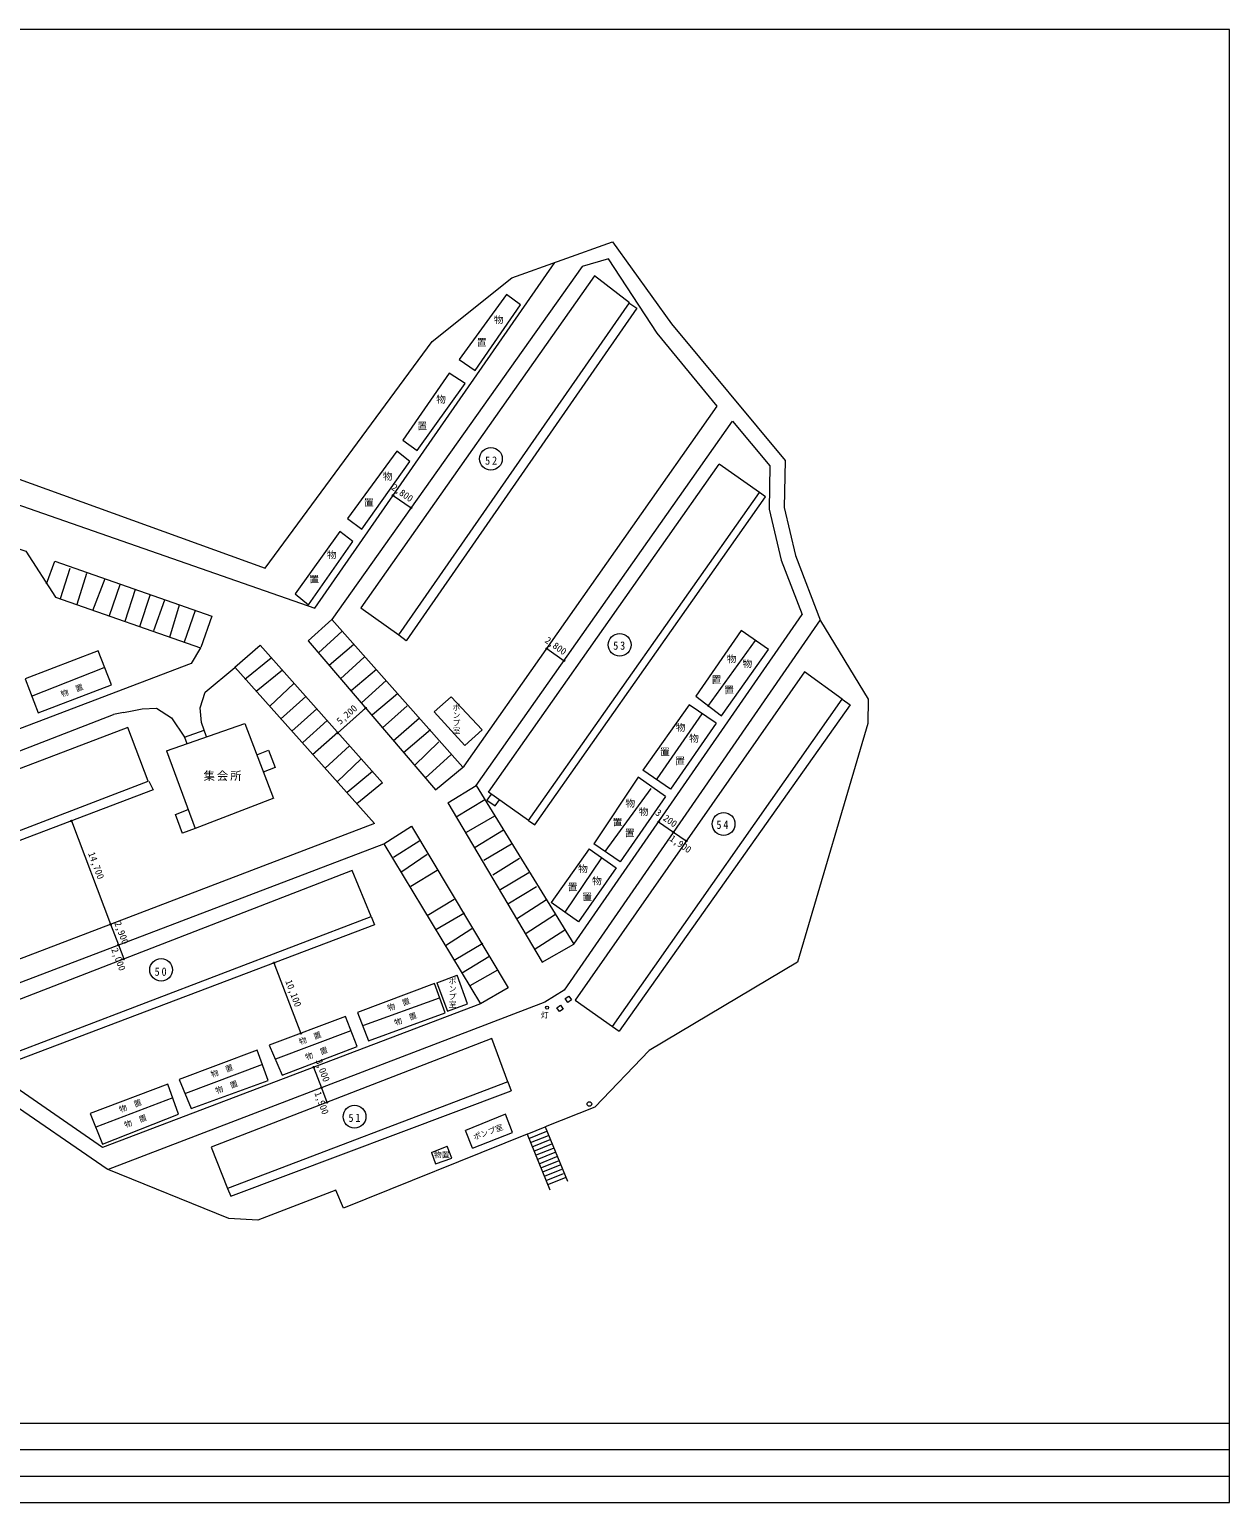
# Model space of a CAD drawing. Units: millimetres at full size, sheet at 1:500. Extents: x -116575 to 149909, y -119315 to 75302.
# Drawn here: x -8658 to 149909, y -119315 to 75302 of the extents above; entities that cross this region are included whole.
import ezdxf
from ezdxf.enums import TextEntityAlignment as Align

# ---------------------------------------------------------------- set-up
doc = ezdxf.new("R2010")
doc.units = ezdxf.units.MM
doc.header["$LTSCALE"] = 500
doc.header["$PDMODE"] = 32
doc.header["$PDSIZE"] = 200
doc.layers.add('0-0_0-0', color=7, linetype='Continuous', lineweight=9)
doc.layers.add('0-4', color=7, linetype='Continuous', lineweight=9)
doc.styles.add('@ＭＳ ゴシック', font='')
doc.styles.add('ＭＳ ゴシック', font='')
doc.styles.get('@ＭＳ ゴシック').set_extended_font_data('@MS Gothic')
doc.styles.get('ＭＳ ゴシック').set_extended_font_data('MS Gothic')

msp = doc.modelspace()

# ---------------------------------------------------------------- linework, layer by layer
at = {"layer": '0-0_0-0'}
for p, q in [((29029.8, -1160.1), (60770.1, 44522.1)), ((64379.8, 43989.9), (31311.8, -2665)), ((51975.9, -25461.1), (82470.3, 17887.4)), ((87786.6, 14147.5), (82470.3, 17887.4)), ((57292.2, -29201), (87786.6, 14147.5)), ((88608, 13569.6), (87789.4, 14145.5)), ((-3320.2, 4089.9), (-4583.2, 67)), ((90664.3, 5199.1), (93429.2, -2006.2)), ((-1120.2, 3439.9), (-2417, -690.8)), ((1279.8, 2739.9), (-320.2, -1510.1)), ((3279.8, 1939.9), (1855.5, -2185.7)), ((5329.8, 1289.9), (3958.7, -2921.5)), ((7279.8, 639.9), (5879.8, -3610.1)), ((9179.8, -110.1), (7729.8, -4160.1)), ((11129.8, -760.1), (9829.8, -5010.1)), ((13229.8, -1460.1), (11779.8, -5660.1)), ((31311.8, -2665), (28172.7, -5453.5)), ((31311.8, -2665), (48621.5, -22150.7)), ((63279.8, -45560.1), (93429.2, -2006.2)), ((28172.7, -5453.5), (44979.8, -25160.1)), ((29535.4, -7045.5), (32677.7, -4202.5)), ((87229.8, -5410.1), (80929.8, -14160.1)), ((18492.4, -8962.2), (21829.8, -6060.1)), ((23279.8, -7760.1), (19779.8, -10560.1)), ((30947.6, -8680.6), (34179.8, -5910.1)), ((32450.7, -10469.5), (35579.8, -7610.1)), ((-8370.2, -12760.1), (1229.8, -9010.1)), ((18492.4, -8962.2), (36929.8, -29610.1)), ((24771.9, -9366.5), (21279.8, -12160.1)), ((33829.8, -12010.1), (37179.8, -9210.1)), ((93729.8, -9560.1), (63429.8, -52960.1)), ((98729.8, -13160.1), (93729.8, -9560.1)), ((26279.8, -11110.1), (23087.9, -14108.6)), ((35229.8, -13660.1), (38479.8, -10710.1)), ((27837.9, -12812.2), (24529.8, -15810.1)), ((36679.8, -15210.1), (39986.7, -12430.4)), ((47079.8, -12860.1), (44829.8, -14860.1)), ((51158.8, -17241.3), (47079.8, -12860.1)), ((68357.7, -56412.8), (98729.8, -13160.1)), ((98729.8, -13160.1), (99763.3, -13904.2)), ((-47220.2, -34410.1), (2432.2, -15222.8)), ((3779.8, -14960.1), (2432.2, -15222.8)), ((29318.3, -14475.9), (26027.7, -17400.9)), ((41229.8, -14060.1), (38003.2, -16969.3)), ((44829.8, -14860.1), (48875.1, -19315)), ((99763.3, -13904.2), (69271.7, -57050.9)), ((78529.8, -13910.1), (72371.5, -22541.9)), ((80179.8, -15110.1), (74229.8, -23710.1)), ((82090.1, -16354.4), (78529.8, -13910.1)), ((9452.2, -19985), (19779.8, -16410.1)), ((10129.8, -15660.1), (11829, -18196.9)), ((11829, -18196.9), (14418.7, -17250.7)), ((19779.8, -16410.1), (23573.5, -26281.8)), ((30663.3, -15987.5), (27479.8, -18910.1)), ((39415.9, -18684.2), (42879.8, -15660.1)), ((44329.8, -17210.1), (40769.9, -20261.5)), ((48875.1, -19315), (51158.8, -17241.3)), ((11829, -18196.9), (12157.2, -19047.5)), ((32098.7, -17600.6), (28729.8, -20510.1)), ((33650.7, -19344.8), (30429.8, -22310.1)), ((42204.9, -21927.5), (45429.8, -18810.1)), ((35159.3, -21040.3), (31979.8, -24110.1)), ((43679.8, -23560.1), (47035.6, -20518.9)), ((36659.9, -22726.7), (33329.8, -25510.1)), ((73429.8, -24960.1), (67379.8, -33310.1)), ((23629.8, -26260.1), (13235.6, -30271.2)), ((46629.8, -26860.1), (59079.8, -47910.1)), ((51531.6, -26469.3), (47729.8, -28760.1)), ((57292.2, -29201), (51975.9, -25461.1)), ((75388.4, -26016.1), (69379.4, -34679.2)), ((49079.8, -30760.1), (52829.8, -28610.1)), ((53990.4, -30464.7), (50229.8, -32760.1)), ((38179.8, -32310.1), (50929.8, -53410.1)), ((39429.8, -34060.1), (42929.8, -31860.1)), ((51379.8, -34460.1), (55029.8, -32310.1)), ((65279.8, -32960.1), (60256.2, -40052.3)), ((65279.8, -32960.1), (68852.7, -35438.4)), ((69379.4, -34679.2), (65917.9, -32278.1)), ((43879.8, -33710.1), (40529.8, -36010.1)), ((56079.8, -34210.1), (52579.8, -36410.1)), ((66929.8, -34160.1), (62065.7, -41307.4)), ((45229.8, -35810.1), (41729.8, -37910.1)), ((53426.1, -38424.3), (57329.8, -36060.1)), ((68852.7, -35438.4), (63899.5, -42579.4)), ((41629.8, -38019.4), (41629.8, -37970.1)), ((58329.8, -37960.1), (54556.5, -40266)), ((47479.8, -39660.1), (43905.4, -41785.4)), ((55693.2, -42184), (59638.9, -39643.6)), ((63899.5, -42579.4), (60256.2, -40052.3)), ((36479.8, -41910.1), (36917.1, -42977)), ((48829.8, -41460.1), (45041.7, -43665.9)), ((56860.7, -44158.1), (60833.6, -41600.3)), ((36917.1, -42977), (-12718.7, -61809.5)), ((49779.8, -43510.1), (46314.5, -45772.2)), ((58048.1, -46255.8), (62079.8, -43660.1)), ((51229.8, -45460.1), (47470.8, -47685.8)), ((59079.8, -47910.1), (63279.8, -45560.1)), ((52029.8, -47210.1), (48429.8, -49410.1)), ((45184.4, -50642.5), (47838.6, -49653.7)), ((49229.8, -53410.1), (47838.6, -49653.7)), ((53190.6, -48983.8), (49529.8, -51060.1)), ((45184.4, -50642.5), (46579.8, -54410.1)), ((59429.8, -53210.1), (1746.8, -75307.8)), ((45479.8, -52660.1), (35479.8, -56310.1)), ((46579.8, -54410.1), (49229.8, -53410.1)), ((63429.8, -52960.1), (68363.5, -56404.6)), ((68357.7, -56412.8), (69271.7, -57050.9)), ((52429.8, -58010.1), (15329.8, -72360.1)), ((33817.6, -56990.2), (23829.8, -60760.1)), ((54540.1, -63720.4), (52429.8, -58010.1)), ((22129.8, -61460.1), (11979.8, -65260.1)), ((54540.1, -63720.4), (17529.8, -77810.1)), ((54540.1, -63720.4), (54991.4, -64905.7)), ((10279.8, -65860.1), (129.8, -69710.1)), ((17929.8, -78860.1), (54979.8, -64910.1)), ((54229.8, -68010.1), (48956.1, -70178.7)), ((66029.8, -67060.1), (59464.1, -69700.2)), ((57101.2, -70650.4), (59464.1, -69700.2)), ((59464.1, -69700.2), (62412.8, -76877)), ((57101.2, -70650.4), (32829.8, -80410.1)), ((49879.8, -72510.1), (48956.1, -70178.7)), ((57101.2, -70650.4), (60117, -77990.6)), ((57325.1, -71207), (59688, -70256.9)), ((57548.9, -71763.7), (59911.8, -70813.6)), ((57772.8, -72320.4), (60135.7, -71370.3)), ((57996.6, -72877.1), (60359.5, -71926.9)), ((44479.8, -73060.1), (46549.6, -72227.8)), ((47129.8, -73810.1), (46549.6, -72227.8)), ((58220.4, -73433.8), (60583.3, -72483.6)), ((58444.3, -73990.4), (60807.2, -73040.3)), ((58668.1, -74547.1), (61031, -73597)), ((58892, -75103.8), (61254.9, -74153.7)), ((59153.4, -75645.4), (61478.7, -74710.3)), ((59381.5, -76200.4), (61702.6, -75267)), ((59609.5, -76755.4), (61926.4, -75823.7)), ((59837.5, -77310.4), (62150.2, -76380.4)), ((-116574.8, -108814.7), (149909.1, -108814.7)), ((-116574.8, -112314.7), (149909.1, -112314.7)), ((-116574.8, -115814.8), (149909.1, -115814.8)), ((-116574.8, -119314.7), (149909.1, -119314.7))]:
    msp.add_line(p, q, dxfattribs=at)
for points in [[(149909.1, -119314.7), (149909.1, 75301.7), (-116574.8, 75301.7)], [(-57220.2, 7389.9), (-60320.2, 16289.9), (-35270.2, 24989.9), (22479.8, 4139.9), (44529.8, 34089.9), (55079.8, 42489.9), (68379.8, 47239.9), (76179.8, 36389.9), (91179.8, 18339.9), (91079.8, 12139.9), (92579.8, 5789.9), (95879.8, -2810.1), (102179.8, -13160.1), (102129.8, -16410.1), (92829.8, -47910.1), (73229.8, -59610.1), (66029.8, -67060.1)], [(44979.8, -25160.1), (48779.8, -22010.1), (82229.8, 25539.9), (74279.8, 35189.9), (67829.8, 44989.9), (64379.8, 43989.9)], [(70679.8, 39089.9), (71579.8, 38489.9), (41129.8, -5460.1), (40129.8, -4710.1)], [(50381.1, -24599.7), (84251.5, 23547.8), (89168.1, 17631.4), (89076.1, 11922.8), (90664.3, 5199.1)], [(-90670.2, -9760.1), (-46620.2, 12989.9), (-31270.2, 16489.9), (-25170.2, 17039.9), (-20120.2, 15989.9), (29029.8, -1160.1)], [(57292.2, -29201), (58110.1, -29776.4), (88604.5, 13572.1)], [(-6420.2, 2039.9), (-5320.2, 5039.9), (15429.8, -2210.1), (13979.8, -6360.1)], [(95829.8, -2710.1), (61979.8, -51610.1), (59429.8, -53210.1)], [(21829.8, -6060.1), (37979.8, -24210.1), (34579.8, -27010.1)], [(32829.8, -80410.1), (31829.8, -78060.1), (21529.8, -82010.1), (17679.8, -81810.1), (1629.8, -75260.1), (-25820.2, -56410.1), (-26570.2, -56760.1), (-77120.2, -9410.1)], [(13879.8, -14310.1), (14579.8, -12260.1), (18477.3, -8996.5)], [(3779.8, -14960.1), (4929.8, -14710.1), (6229.8, -14460.1), (8129.8, -14360.1), (10129.8, -15660.1)], [(14729.8, -18160.1), (14079.8, -16260.1), (13879.8, -14310.1)], [(82090.1, -16354.4), (76035.4, -25083.3), (72371.5, -22541.9)], [(9452.2, -19985), (13235.6, -30271.2), (11570.2, -30883.7)], [(21364.2, -20532.8), (22926.8, -19932.3), (23803.3, -22213.1), (22222.3, -22820.7)], [(7129.8, -24010.1), (7679.8, -25160.1), (-36420.2, -41910.1), (-37020.2, -40910.1)], [(46629.8, -26860.1), (50381.1, -24599.7), (63279.8, -45560.1)], [(75388.4, -26016.1), (71755.5, -23496.2), (65917.9, -32278.1)], [(52329.8, -25710.1), (51767.3, -26509.7), (52877.1, -27290.3), (53453.6, -26470.8)], [(11579.8, -30910.1), (10617.3, -28415.6), (12312.5, -27761.5)], [(36929.8, -29610.1), (-26620.2, -53860.1), (-47220.2, -34410.1)], [(49879.8, -72510.1), (55179.8, -70410.1), (54229.8, -68010.1)], [(15329.8, -72360.1), (17512.6, -77817), (17929.8, -78860.1)], [(44479.8, -73060.1), (44979.8, -74560.1), (47129.8, -73810.1)]]:
    msp.add_lwpolyline(points, dxfattribs=at)
for points in [[(35129.8, -1110.1), (40129.8, -4660.1), (70629.8, 39189.9), (65979.8, 42739.9)], [(48129.8, 31689.9), (50229.8, 30239.9), (56229.8, 38939.9), (54379.8, 40289.9)], [(40679.8, 21039.9), (42579.8, 19689.9), (48929.8, 28539.9), (46779.8, 29889.9)], [(33379.8, 10689.9), (35279.8, 9289.9), (41579.8, 18239.9), (39879.8, 19589.9)], [(-61520.2, -9360.1), (-15170.2, 8389.9), (-9120.2, 6389.9), (-5220.2, 289.9), (13929.8, -6410.1), (12729.8, -8460.1), (-49720.2, -32210.1), (-63870.2, -19060.1)], [(26429.8, 739.9), (28229.8, -710.1), (34079.8, 7639.9), (32329.8, 8989.9)], [(85379.8, -4110.1), (79379.8, -12760.1), (82779.8, -15360.1), (88979.8, -6610.1)], [(2161.8, -11271.3), (429.8, -6810.1), (-9236.2, -10510.8), (-7525.2, -14980)], [(-39820.2, -33760.1), (-36920.2, -40860.1), (7029.8, -24010.1), (4329.8, -16910.1)], [(-23220.2, -55660.1), (38179.8, -32310.1), (41829.8, -29960.1), (54579.8, -51310.1), (50929.8, -53410.1), (979.8, -72410.1)], [(-15470.2, -54960.1), (-13120.2, -60810.1), (36479.8, -41910.1), (33979.8, -35810.1)], [(34679.8, -54560.1), (36129.8, -58310.1), (46279.8, -54610.1), (44879.8, -50760.1)], [(62481.6, -53235.9), (62137.5, -52744.5), (62629, -52400.3), (62973.1, -52891.8)], [(61363.7, -54459.7), (61019.5, -53968.2), (61511, -53624), (61855.1, -54115.5)], [(23029.8, -58910.1), (24729.8, -62860.1), (34629.8, -59060.1), (33079.8, -55110.1)], [(11129.8, -63410.1), (12729.8, -67260.1), (22879.8, -63560.1), (21429.8, -59560.1)], [(-620.2, -67910.1), (979.8, -71960.1), (11029.8, -68010.1), (9629.8, -64060.1)]]:
    msp.add_lwpolyline(points, close=True, dxfattribs=at)
for centre, radius in [((52318.6, 18576.2), 1500), ((69325.5, -6002), 1500), ((83064.1, -29666.9), 1500), ((8736.4, -48937.1), 1500), ((59741.7, -53930.2), 200), ((34297, -68336.6), 1500), ((65329.8, -66660.1), 300)]:
    msp.add_circle(centre, radius, dxfattribs=at)
at = {"layer": '0-4'}
for p, q in [((39383.7, 13741.8), (41766.9, 12085.9)), ((39383.8, 13741.8), (39383.7, 13741.8)), ((41767, 12086), (41766.9, 12085.9)), ((59696.9, -6491.3), (61986.7, -8102.1)), ((59697, -6491.3), (59696.9, -6491.3)), ((61986.7, -8102), (61986.7, -8102.1)), ((32029.8, -17660.1), (35802.5, -14303.1)), ((32029.8, -17660.1), (35755.8, -14344.7)), ((74474.4, -29388.4), (76426.8, -30739.9)), ((74474.4, -29388.4), (74474.4, -29388.4)), ((76426.8, -30739.9), (76426.8, -30739.9)), ((76426.8, -30739.9), (78123.1, -31914.2)), ((23647.7, -48011.6), (27186.4, -57338.4))]:
    msp.add_line(p, q, dxfattribs=at)
for points in [[(-3122.6, -29263), (2062.7, -42914.9), (3101.6, -45650.1), (3802.8, -47496.4)], [(28878.5, -61798), (29910.7, -64518.5), (30639.2, -66438.6)]]:
    msp.add_lwpolyline(points, dxfattribs=at)
for p in [(39383.7, 13741.8), (41766.9, 12085.9), (59696.9, -6491.3), (61986.7, -8102.1), (35755.8, -14344.7), (32029.8, -17660.1), (-3122.6, -29263), (74474.4, -29388.4), (76426.8, -30739.9), (78123.1, -31914.2), (2062.7, -42914.9), (3101.6, -45650.1), (3802.8, -47496.4), (23647.7, -48011.6), (27186.4, -57338.4), (28878.5, -61798), (29910.7, -64518.5), (30639.2, -66438.6)]:
    msp.add_point(p, dxfattribs=at)

# ---------------------------------------------------------------- texts
at = {"layer": '0-0_0-0', "style": 'ＭＳ ゴシック'}
for s, height, p in [('物', 916.4, (52698.8, 36196.2)), ('置', 916.4, (50454.8, 33230.9)), ('物', 916.4, (45085.3, 25697.4)), ('置', 916.4, (42600.8, 22171.1)), ('物', 916.4, (38032.6, 15519.2)), ('置', 916.4, (35548.2, 12073)), ('物', 916.4, (30649.1, 5149.7)), ('置', 916.4, (28319.8, 1941.4)), ('物', 916.4, (83473.9, -8603.9)), ('物', 916.4, (85557.6, -9245.1)), ('置', 916.4, (81470.4, -11328.8)), ('置', 916.4, (83153.4, -12691.2)), ('物', 916.4, (76741.9, -17660.1)), ('物', 916.4, (78505, -19102.7)), ('置', 916.4, (74658.2, -20865.9)), ('置', 916.4, (76661.8, -22068)), ('物', 916.4, (70090, -27678)), ('置', 916.4, (68407, -30162.5)), ('物', 916.4, (71853.1, -28800)), ('置', 916.4, (70009.8, -31605.1)), ('物', 916.4, (63838.8, -36333.5)), ('物', 916.4, (65682.1, -37936.4)), ('置', 916.4, (62476.4, -38737.8)), ('置', 916.4, (64399.8, -40020.1)), ('灯', 733.1, (58928.4, -55501.6)), ('物置', 733.1, (44789.3, -73962.4))]:
    msp.add_text(s, height=height, dxfattribs=at).set_placement(p, align=Align.BOTTOM_LEFT)
at = {"layer": '0-0_0-0'}
for s, rotation, style, p in [('物\u3000置', 20, 'ＭＳ ゴシック', (-4282.2, -13111.5)), ('ポンプ室', 270, '@ＭＳ ゴシック', (47158.1, -13736.4)), ('ポンプ室', 270, '@ＭＳ ゴシック', (46640.1, -49885.3)), ('物\u3000置', 20, 'ＭＳ ゴシック', (38883.3, -54588.6)), ('物\u3000置', 20, 'ＭＳ ゴシック', (39783.7, -56502.1)), ('物\u3000置', 20, 'ＭＳ ゴシック', (27177.4, -59034.6)), ('物\u3000置', 20, 'ＭＳ ゴシック', (28021.6, -61060.6)), ('物\u3000置', 20, 'ＭＳ ゴシック', (15527.8, -63368.1)), ('物\u3000置', 20, 'ＭＳ ゴシック', (16146.8, -65506.6)), ('物\u3000置', 20, 'ＭＳ ゴシック', (3427.9, -67982.9)), ('物\u3000置', 20, 'ＭＳ ゴシック', (4103.3, -70008.9)), ('ポンプ室', 20, 'ＭＳ ゴシック', (50217.6, -71621.7))]:
    msp.add_text(s, height=733.1, rotation=rotation, dxfattribs=dict(at, style=style)).set_placement(p, align=Align.BOTTOM_LEFT)
at = {"layer": '0-0_0-0', "char_height": 1100, "attachment_point": 7, "style": 'ＭＳ ゴシック'}
for s, insert in [('\\T1.36;\\W0.9;52', (51541.7, 17782.6)), ('\\T1.36;\\W0.9;53', (68465.7, -6664.8)), ('\\T1.17;集会所', (14349.6, -23986.2)), ('\\T1.36;\\W0.9;54', (82108.4, -30331.9)), ('\\T1.36;\\W0.9;50', (7876, -49741.5)), ('\\T1.36;\\W0.9;51', (33491.6, -69050.7))]:
    msp.add_mtext(s, dxfattribs=dict(at, insert=insert))
at = {"layer": '0-4', "style": 'ＭＳ ゴシック'}
for s, rotation, p in [('2,800', 325.208, (38921.6, 14367.3)), ('2,800', 324.875, (59196.5, -5833.6)), ('5,200', 41.663, (32592.5, -16794.9)), ('3,200', 325.308, (73794.2, -28613.6)), ('1,900', 325.308, (75678.8, -32026.3)), ('14,700', 290.798, (-1183.9, -33663.1)), ('2,900', 290.798, (2286.5, -42844.1)), ('2,000', 290.798, (1878.2, -46343.3)), ('10,100', 290.777, (24874.8, -50541.1)), ('3,000', 290.777, (28852.4, -61024.3)), ('1,900', 290.778, (28718.6, -65327.9))]:
    msp.add_text(s, height=916.4, rotation=rotation, dxfattribs=at).set_placement(p, align=Align.BOTTOM_LEFT)

doc.saveas('drawing.dxf')
